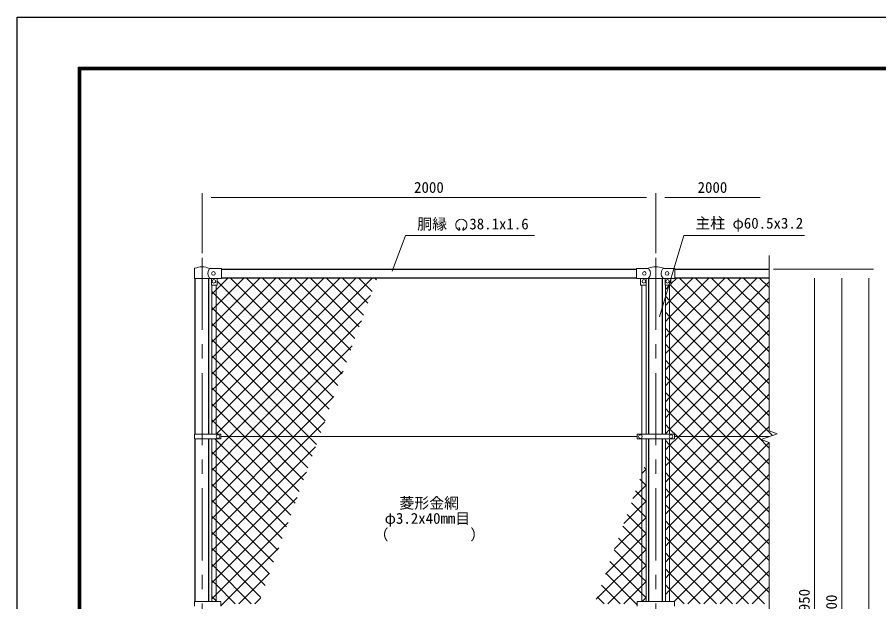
# Model space of a CAD drawing. Units: millimetres, scale not verified. Extents: x -4200 to 4200, y -2970 to 2970.
# Drawn here: x -4200 to -402, y 394 to 2970 of the extents above; entities that cross this region are included whole.
import ezdxf
from ezdxf.enums import TextEntityAlignment as Align

# ---------------------------------------------------------------- set-up
doc = ezdxf.new("R2010")
doc.units = ezdxf.units.MM
doc.header["$LTSCALE"] = 10
doc.linetypes.add('USER1', pattern=[50.8, 31.75, -6.35, 6.35, -6.35])
for name, color, linetype, lineweight in [('0-1_D-BMK', 2, 'USER1', 13), ('0-2_D-STR1', 1, 'Continuous', 25), ('0-3_D-STR-DIM', 7, 'Continuous', 13), ('0-9_D-STR3', 3, 'Continuous', 13), ('0-A_D-STR-TXT', 7, 'Continuous', 13), ('0-B_D-STR2', 7, 'Continuous', 13), ('0-C_D-TTL', 7, 'Continuous', 25)]:
    doc.layers.add(name, color=color, linetype=linetype, lineweight=lineweight)
doc.styles.add('ＭＳ ゴシック', font='')
doc.styles.get('ＭＳ ゴシック').set_extended_font_data('MS Gothic')

msp = doc.modelspace()

# ---------------------------------------------------------------- linework, layer by layer
at = {"layer": '0-1_D-BMK'}
for p, q in [((-3384.97, 1910), (-3384.97, -1540)), ((-1384.97, 1910), (-1384.97, -1540)), ((-3384.97, 1136.53), (-3384.97, 1095.75))]:
    msp.add_line(p, q, dxfattribs=at)
at = {"layer": '0-2_D-STR1'}
for p, q in [((-3297.47, 1860), (-1469.97, 1860)), ((-1299.97, 1860), (-884.97, 1860)), ((-3415.22, 1132.5), (-3415.22, 1818.8)), ((-3354.72, 1132.5), (-3354.72, 1818.8)), ((-3297.47, 1822), (-1469.97, 1822)), ((-1415.22, 1132.3), (-1415.22, 1818.5)), ((-1354.72, 1132.3), (-1354.72, 1818.5)), ((-1299.97, 1822), (-884.97, 1822)), ((-3415.22, 395.5), (-3415.22, 1111.5)), ((-3354.72, 395.5), (-3354.72, 1111.5)), ((-1415.22, 395.3), (-1415.22, 1111.7)), ((-1354.72, 395.3), (-1354.72, 1111.7))]:
    msp.add_line(p, q, dxfattribs=at)
at = {"layer": '0-3_D-STR-DIM'}
for p, q in [((-3384.97, 1930), (-3384.97, 2195)), ((-3344.97, 2175), (-1424.97, 2175)), ((-1384.97, 1930), (-1384.97, 2195)), ((-1384.97, 1930), (-1384.97, 2195)), ((-1344.97, 2175), (-924.97, 2175)), ((-884.97, 1920), (-884.97, 1147.65)), ((-864.97, 1860), (-664.97, 1860)), ((-864.97, 1860), (-544.97, 1860)), ((-864.97, 1860), (-424.97, 1860)), ((-684.97, 1820), (-684.97, -1050)), ((-564.97, 1820), (-564.97, -1100)), ((-444.97, 1820), (-444.97, -1450)), ((-849.74, 1134.83), (-884.97, 1147.65)), ((-920.21, 1109.17), (-849.74, 1134.83)), ((-884.97, 1096.35), (-920.21, 1109.17)), ((-884.97, 1096.35), (-884.97, -326.35))]:
    msp.add_line(p, q, dxfattribs=at)
at = {"layer": '0-9_D-STR3'}
for p, q in [((-3350, 1862.7), (-3299.97, 1862.7)), ((-3299.97, 1819.3), (-3299.97, 1862.7)), ((-1469.97, 1863), (-1420.75, 1863)), ((-1469.97, 1819), (-1469.97, 1863)), ((-1349.2, 1863), (-1299.97, 1863)), ((-1299.97, 1819), (-1299.97, 1863)), ((-3418.47, 1818.8), (-3418.47, 1860.88)), ((-3418.47, 1818.8), (-3351.47, 1818.8)), ((-3351.47, 1818.8), (-3349.97, 1819.3)), ((-3349.97, 1819.3), (-3299.97, 1819.3)), ((-3342.97, 1791.3), (-3342.97, 1819.3)), ((-3342.47, 1789.98), (-3342.47, 1132.5)), ((-3340.97, 1789.3), (-3319.97, 1789.3)), ((-3323.47, 1789.3), (-3323.47, 1132.5)), ((-3317.97, 1791.3), (-3317.97, 1819.3)), ((-1469.97, 1819), (-1419.77, 1819)), ((-1451.97, 1819), (-1451.97, 1790)), ((-1427.97, 1789), (-1450.97, 1789)), ((-1446.47, 1789), (-1446.47, 1132.3)), ((-1427.47, 1789.13), (-1427.47, 1132.3)), ((-1426.97, 1819), (-1426.97, 1790)), ((-1418.77, 1818.5), (-1419.77, 1819)), ((-1418.77, 1818.5), (-1351.17, 1818.5)), ((-1351.17, 1818.5), (-1350.17, 1819)), ((-1350.17, 1819), (-1299.97, 1819)), ((-1342.97, 1819), (-1342.97, 1790)), ((-1342.47, 1789.13), (-1342.47, 1132.3)), ((-1341.97, 1789), (-1318.97, 1789)), ((-1323.47, 1789), (-1323.47, 1132.3)), ((-1317.97, 1819), (-1317.97, 1790)), ((-3417.77, 1132.5), (-3417.77, 1111.5)), ((-3417.77, 1132.5), (-3302.97, 1132.5)), ((-3417.77, 1111.5), (-3302.97, 1111.5)), ((-3342.47, 395.5), (-3342.47, 1111.5)), ((-3323.47, 395.5), (-3323.47, 1111.5)), ((-3302.97, 1132.5), (-3302.97, 1111.5)), ((-1467.47, 1122), (-3302.97, 1122)), ((-1467.47, 1132.3), (-1302.47, 1132.3)), ((-1467.47, 1132.3), (-1467.47, 1111.7)), ((-1467.47, 1111.7), (-1302.47, 1111.7)), ((-1446.47, 1111.7), (-1446.47, 395.3)), ((-1427.47, 1111.7), (-1427.47, 395.3)), ((-1342.47, 1111.7), (-1342.47, 395.3)), ((-1323.47, 1111.7), (-1323.47, 395.3)), ((-1302.47, 1132.3), (-1302.47, 1111.7)), ((-884.97, 1122), (-1302.47, 1122)), ((-3417.77, 395.5), (-3417.77, 374.5)), ((-3417.77, 395.5), (-3302.97, 395.5)), ((-3302.97, 395.5), (-3302.97, 374.5)), ((-1467.47, 395.3), (-1302.47, 395.3)), ((-1467.47, 395.3), (-1467.47, 374.7)), ((-1302.47, 395.3), (-1302.47, 374.7))]:
    msp.add_line(p, q, dxfattribs=at)
for centre in [(-3334.97, 1841), (-1434.97, 1841), (-1334.97, 1841), (-3332.97, 1806), (-1436.97, 1806), (-1332.97, 1806), (-3314.97, 1122), (-1452.47, 1122), (-1317.47, 1122)]:
    msp.add_circle(centre, 8, dxfattribs=at)
for centre, radius, start, end in [((-3415.47, 1860.88), 3, 116.57497, 180), ((-3385.02, 1786.97), 82.93, 67.08235, 112.54718), ((-3350, 1868.7), 6, 242.98608, 270), ((-1420.75, 1871), 8, 270, 296.9114), ((-1384.97, 1787.54), 82.82, 67.15338, 112.84662), ((-1349.2, 1871), 8, 243.0886, 270), ((-3325.87, 1841), 33.56, 145.68676, 221.15827), ((-1437.36, 1841), 28.8, 314.1684, 41.01552), ((-1332.59, 1841), 28.8, 138.98448, 225.8316), ((-3340.97, 1791.3), 2, 180, 270), ((-3319.97, 1791.3), 2, 270, 0), ((-1450.97, 1790), 1, 180, 270), ((-1427.97, 1790), 1, 270, 0), ((-1341.97, 1790), 1, 180, 270), ((-1318.97, 1790), 1, 270, 0)]:
    msp.add_arc(centre, radius, start, end, dxfattribs=at)
at = {"layer": '0-A_D-STR-TXT'}
for p, q in [((-2249.1, 2035.77), (-2253.71, 2043.75)), ((-2235.23, 2035.77), (-2230.62, 2043.75))]:
    msp.add_line(p, q, dxfattribs=at)
for points in [[(-1919.51, 2008), (-2488.21, 2008), (-2546.85, 1851.43)], [(-729.36, 2008), (-1261.02, 2008), (-1368.3, 1650.38)]]:
    msp.add_lwpolyline(points, dxfattribs=at)
for centre, radius, start, end in [((-2242.16, 2054.84), 25, 294.32478, 245.67522), ((-2251.38, 2034.39), 2.63, 245.67522, 30), ((-2232.95, 2034.39), 2.63, 150, 294.32478)]:
    msp.add_arc(centre, radius, start, end, dxfattribs=at)
at = {"layer": '0-B_D-STR2'}
for p, q in [((-3323.47, 1769.21), (-3270.69, 1822)), ((-3323.47, 1698.5), (-3199.98, 1822)), ((-3323.47, 1627.79), (-3129.27, 1822)), ((-3323.47, 1557.08), (-3058.56, 1822)), ((-3323.47, 1486.37), (-2987.85, 1822)), ((-3323.47, 1415.66), (-2917.13, 1822)), ((-3323.47, 1344.95), (-2846.42, 1822)), ((-3323.47, 1274.24), (-2775.71, 1822)), ((-3323.47, 1203.53), (-2705, 1822)), ((-2805.3, 1294.9), (-3317.97, 1807.57)), ((-2786.44, 1346.74), (-3261.69, 1822)), ((-2767.57, 1398.58), (-3190.98, 1822)), ((-2748.7, 1450.43), (-3120.27, 1822)), ((-2729.83, 1502.27), (-3049.56, 1822)), ((-2710.96, 1554.11), (-2978.85, 1822)), ((-2692.09, 1605.95), (-2908.14, 1822)), ((-2673.22, 1657.79), (-2837.43, 1822)), ((-2654.35, 1709.63), (-2766.72, 1822)), ((-2635.48, 1761.48), (-2696.01, 1822)), ((-2616.62, 1813.32), (-2625.3, 1822)), ((-1342.47, 1770.31), (-1323.79, 1789)), ((-1323.47, 1718.6), (-1220.08, 1822)), ((-1323.47, 1647.89), (-1149.37, 1822)), ((-1323.47, 1577.18), (-1078.66, 1822)), ((-1323.47, 1506.47), (-1007.95, 1822)), ((-1323.47, 1435.76), (-937.24, 1822)), ((-1323.47, 1365.05), (-884.97, 1803.55)), ((-884.97, 1354.47), (-1319.51, 1789)), ((-1317.97, 1794.81), (-1290.79, 1822)), ((-884.97, 1425.18), (-1281.79, 1822)), ((-884.97, 1495.89), (-1211.08, 1822)), ((-884.97, 1566.6), (-1140.37, 1822)), ((-884.97, 1637.31), (-1069.66, 1822)), ((-884.97, 1708.02), (-998.95, 1822)), ((-884.97, 1778.73), (-928.24, 1822)), ((-3342.47, 1750.21), (-3323.47, 1769.21)), ((-3323.47, 1742.36), (-3342.47, 1761.36)), ((-2824.17, 1243.06), (-3323.47, 1742.36)), ((-3263.58, 1122), (-2642, 1743.58)), ((-1323.47, 1722.26), (-1342.47, 1741.26)), ((-1342.47, 1699.6), (-1323.47, 1718.6)), ((-1323.47, 1294.34), (-884.97, 1732.84)), ((-884.97, 1283.76), (-1323.47, 1722.26)), ((-3342.47, 1679.5), (-3323.47, 1698.5)), ((-3323.47, 1671.65), (-3342.47, 1690.65)), ((-2843.04, 1191.22), (-3323.47, 1671.65)), ((-1323.47, 1651.55), (-1342.47, 1670.55)), ((-1342.47, 1628.89), (-1323.47, 1647.89)), ((-1323.47, 1223.63), (-884.97, 1662.13)), ((-884.97, 1213.05), (-1323.47, 1651.55)), ((-3342.47, 1608.79), (-3323.47, 1627.79)), ((-3323.47, 1600.94), (-3342.47, 1619.94)), ((-2861.91, 1139.37), (-3323.47, 1600.94)), ((-3192.87, 1122), (-2682.46, 1632.41)), ((-1342.47, 1558.18), (-1323.47, 1577.18)), ((-1323.47, 1152.92), (-884.97, 1591.42)), ((-3342.47, 1538.08), (-3323.47, 1557.08)), ((-3323.47, 1530.23), (-3342.47, 1549.23)), ((-2915.25, 1122), (-3323.47, 1530.23)), ((-3122.16, 1122), (-2722.93, 1521.23)), ((-1323.47, 1510.13), (-1342.47, 1529.13)), ((-1283.68, 1122), (-884.97, 1520.71)), ((-3342.47, 1467.37), (-3323.47, 1486.37)), ((-1342.47, 1487.47), (-1323.47, 1506.47)), ((-935.35, 1122), (-1323.47, 1510.13)), ((-3323.47, 1459.52), (-3342.47, 1478.52)), ((-2985.96, 1122), (-3323.47, 1459.52)), ((-1323.47, 1439.42), (-1342.47, 1458.42)), ((-1212.97, 1122), (-884.97, 1450)), ((-3342.47, 1396.66), (-3323.47, 1415.66)), ((-3323.47, 1388.81), (-3342.47, 1407.81)), ((-3051.45, 1122), (-2763.39, 1410.06)), ((-1342.47, 1416.76), (-1323.47, 1435.76)), ((-1006.06, 1122), (-1323.47, 1439.42)), ((-3056.67, 1122), (-3323.47, 1388.81)), ((-1323.47, 1368.71), (-1342.47, 1387.71)), ((-1076.77, 1122), (-1323.47, 1368.71)), ((-1142.26, 1122), (-884.97, 1379.29)), ((-3342.47, 1325.95), (-3323.47, 1344.95)), ((-3323.47, 1318.1), (-3342.47, 1337.1)), ((-1342.47, 1346.05), (-1323.47, 1365.05)), ((-3127.38, 1122), (-3323.47, 1318.1)), ((-2980.74, 1122), (-2803.86, 1298.88)), ((-1323.47, 1297.99), (-1342.47, 1316.99)), ((-1342.47, 1275.34), (-1323.47, 1294.34)), ((-1147.48, 1122), (-1323.47, 1297.99)), ((-1071.55, 1122), (-884.97, 1308.58)), ((-3342.47, 1255.24), (-3323.47, 1274.24)), ((-3323.47, 1247.38), (-3342.47, 1266.38)), ((-3198.09, 1122), (-3323.47, 1247.38)), ((-1323.47, 1227.28), (-1342.47, 1246.28)), ((-1342.47, 1204.63), (-1323.47, 1223.63)), ((-1218.19, 1122), (-1323.47, 1227.28)), ((-1000.84, 1122), (-884.97, 1237.86)), ((-3342.47, 1184.53), (-3323.47, 1203.53)), ((-3323.47, 1176.67), (-3342.47, 1195.67)), ((-2910.03, 1122), (-2844.32, 1187.71)), ((-3268.8, 1122), (-3323.47, 1176.67)), ((-1323.47, 1156.57), (-1342.47, 1175.57)), ((-1342.47, 1133.92), (-1323.47, 1152.92)), ((-1288.9, 1122), (-1323.47, 1156.57)), ((-930.13, 1122), (-884.97, 1167.15)), ((-3323.47, 1062.11), (-3263.58, 1122)), ((-3323.47, 991.4), (-3192.87, 1122)), ((-3323.47, 920.68), (-3122.16, 1122)), ((-3323.47, 849.97), (-3051.45, 1122)), ((-3323.47, 779.26), (-2980.74, 1122)), ((-3323.47, 708.55), (-2910.03, 1122)), ((-2975.12, 828.32), (-3268.8, 1122)), ((-2956.26, 880.17), (-3198.09, 1122)), ((-2937.39, 932.01), (-3127.38, 1122)), ((-2918.52, 983.85), (-3056.67, 1122)), ((-2899.65, 1035.69), (-2985.96, 1122)), ((-2880.78, 1087.53), (-2915.25, 1122)), ((-1323.47, 1085.86), (-1342.47, 1104.86)), ((-1323.47, 1082.21), (-1283.68, 1122)), ((-1323.47, 1011.5), (-1212.97, 1122)), ((-1323.47, 940.79), (-1142.26, 1122)), ((-1323.47, 870.08), (-1071.55, 1122)), ((-1323.47, 799.36), (-1000.84, 1122)), ((-1323.47, 728.65), (-930.13, 1122)), ((-884.97, 718.07), (-1288.9, 1122)), ((-884.97, 788.78), (-1218.19, 1122)), ((-884.97, 859.49), (-1147.48, 1122)), ((-884.97, 930.21), (-1076.77, 1122)), ((-884.97, 1000.92), (-1006.06, 1122)), ((-884.97, 1071.63), (-935.35, 1122)), ((-3323.47, 637.84), (-2884.78, 1076.53)), ((-1342.47, 1063.21), (-1323.47, 1082.21)), ((-884.97, 647.36), (-1323.47, 1085.86)), ((-3342.47, 1043.11), (-3323.47, 1062.11)), ((-3323.47, 1035.25), (-3342.47, 1054.25)), ((-3012.86, 724.64), (-3323.47, 1035.25)), ((-1323.47, 1015.15), (-1342.47, 1034.15)), ((-1323.47, 587.23), (-884.97, 1025.73)), ((-3342.47, 972.4), (-3323.47, 991.4)), ((-1342.47, 992.5), (-1323.47, 1011.5)), ((-884.97, 576.65), (-1323.47, 1015.15)), ((-3323.47, 964.54), (-3342.47, 983.54)), ((-3323.47, 567.13), (-2925.25, 965.36)), ((-3031.73, 672.8), (-3323.47, 964.54)), ((-1444.95, 960.74), (-1427.47, 978.21)), ((-1427.47, 977.73), (-1435.75, 986)), ((-1323.47, 944.44), (-1342.47, 963.44)), ((-1323.47, 516.52), (-884.97, 955.02)), ((-3342.47, 901.68), (-3323.47, 920.68)), ((-3323.47, 893.83), (-3342.47, 912.83)), ((-1446.47, 926.02), (-1454.62, 934.16)), ((-1427.47, 907.02), (-1446.47, 926.02)), ((-1342.47, 921.79), (-1323.47, 940.79)), ((-884.97, 505.94), (-1323.47, 944.44)), ((-3050.6, 620.96), (-3323.47, 893.83)), ((-1485.41, 849.56), (-1446.47, 888.5)), ((-1446.47, 855.31), (-1473.49, 882.32)), ((-1446.47, 888.5), (-1427.47, 907.5)), ((-1323.47, 873.73), (-1342.47, 892.73)), ((-1323.47, 445.81), (-884.97, 884.31)), ((-884.97, 435.23), (-1323.47, 873.73)), ((-3342.47, 830.97), (-3323.47, 849.97)), ((-3323.47, 823.12), (-3342.47, 842.12)), ((-3323.47, 496.42), (-2965.71, 854.18)), ((-1427.47, 836.31), (-1446.47, 855.31)), ((-1446.47, 817.79), (-1427.47, 836.79)), ((-1342.47, 851.08), (-1323.47, 870.08)), ((-3069.47, 569.12), (-3323.47, 823.12)), ((-1525.87, 738.39), (-1446.47, 817.79)), ((-1446.47, 784.6), (-1492.36, 830.48)), ((-1323.47, 803.02), (-1342.47, 822.02)), ((-1342.47, 780.36), (-1323.47, 799.36)), ((-905.45, 385), (-1323.47, 803.02)), ((-1303.28, 395.3), (-884.97, 813.6)), ((-3342.47, 760.26), (-3323.47, 779.26)), ((-3323.47, 752.41), (-3342.47, 771.41)), ((-1446.47, 713.89), (-1511.22, 778.64)), ((-1427.47, 765.6), (-1446.47, 784.6)), ((-1446.47, 747.08), (-1427.47, 766.08)), ((-3088.34, 517.27), (-3323.47, 752.41)), ((-3323.47, 425.71), (-3006.18, 743.01)), ((-1566.34, 627.21), (-1446.47, 747.08)), ((-1446.47, 643.18), (-1530.09, 726.8)), ((-1323.47, 732.31), (-1342.47, 751.31)), ((-1342.47, 709.65), (-1323.47, 728.65)), ((-976.17, 385), (-1323.47, 732.31)), ((-1242.86, 385), (-884.97, 742.89)), ((-3342.47, 689.55), (-3323.47, 708.55)), ((-3323.47, 681.7), (-3342.47, 700.7)), ((-1427.47, 694.89), (-1446.47, 713.89)), ((-1446.47, 676.36), (-1427.47, 695.36)), ((-3107.21, 465.43), (-3323.47, 681.7)), ((-1606.8, 516.04), (-1446.47, 676.36)), ((-1446.47, 572.47), (-1548.96, 674.95)), ((-1323.47, 661.6), (-1342.47, 680.6)), ((-1046.88, 385), (-1323.47, 661.6)), ((-1172.15, 385), (-884.97, 672.18)), ((-3342.47, 618.84), (-3323.47, 637.84)), ((-3323.47, 610.99), (-3342.47, 629.99)), ((-3126.08, 413.59), (-3323.47, 610.99)), ((-1446.47, 501.76), (-1567.83, 623.11)), ((-1427.47, 624.18), (-1446.47, 643.18)), ((-1446.47, 605.65), (-1427.47, 624.65)), ((-1323.47, 590.89), (-1342.47, 609.89)), ((-1647.27, 404.86), (-1446.47, 605.65)), ((-1446.47, 431.05), (-1586.7, 571.27)), ((-1427.47, 553.47), (-1446.47, 572.47)), ((-1342.47, 568.23), (-1323.47, 587.23)), ((-1117.59, 385), (-1323.47, 590.89)), ((-1101.44, 385), (-884.97, 601.47)), ((-3342.47, 548.13), (-3323.47, 567.13)), ((-3323.47, 540.28), (-3342.47, 559.28)), ((-3168.2, 385), (-3323.47, 540.28)), ((-1596.42, 385), (-1446.47, 534.94)), ((-1446.47, 534.94), (-1427.47, 553.94)), ((-1323.47, 520.18), (-1342.47, 539.18)), ((-3342.47, 477.42), (-3323.47, 496.42)), ((-3222.76, 385), (-3087.11, 520.66)), ((-1427.47, 482.76), (-1446.47, 501.76)), ((-1342.47, 497.52), (-1323.47, 516.52)), ((-1188.3, 385), (-1323.47, 520.18)), ((-1030.73, 385), (-884.97, 530.76)), ((-3323.47, 469.57), (-3342.47, 488.57)), ((-3238.91, 385), (-3323.47, 469.57)), ((-1541.85, 385), (-1624.44, 467.59)), ((-1525.71, 385), (-1446.47, 464.23)), ((-1446.47, 464.23), (-1427.47, 483.23)), ((-1323.47, 449.47), (-1342.47, 468.47)), ((-960.02, 385), (-884.97, 460.05)), ((-3342.47, 406.71), (-3323.47, 425.71)), ((-1427.47, 412.05), (-1446.47, 431.05)), ((-1342.47, 426.81), (-1323.47, 445.81)), ((-1259.01, 385), (-1323.47, 449.47)), ((-3152.05, 385), (-3127.57, 409.48)), ((-1612.56, 385), (-1643.31, 415.74)), ((-1444.7, 395.3), (-1427.47, 412.52)), ((-1340.02, 395.3), (-1342.47, 397.76))]:
    msp.add_line(p, q, dxfattribs=at)
for points in [[(-3323.79, 1132.5), (-3323.47, 1132.82), (-2634.29, 1822)], [(-870.06, 1127.43), (-1323.47, 1580.84), (-1342.47, 1599.84)], [(-2993.99, 776.48), (-3323.47, 1105.96), (-3329.01, 1111.5)], [(-1342.47, 638.94), (-1323.47, 657.94), (-885.04, 1096.37)], [(-3302.97, 375.5), (-3293.47, 385), (-3046.64, 631.83)], [(-1467.47, 381.33), (-1471.14, 385), (-1605.57, 519.43)], [(-3320.12, 395.5), (-3323.47, 398.86), (-3342.47, 417.86)]]:
    msp.add_lwpolyline(points, dxfattribs=at)
at = {"layer": '0-C_D-TTL', "color": 2}
msp.add_lwpolyline([(-4200, 2970), (4200, 2970), (4200, -2970), (-4200, -2970)], close=True, dxfattribs=at)
at = {"layer": '0-C_D-TTL'}
for points in [[(-3930, 2750), (3930, 2750), (3930, -2750), (-3930, -2750)], [(-3927.5, 2747.5), (3927.5, 2747.5), (3927.5, -2747.5), (-3927.5, -2747.5)], [(-3925, 2745), (3925, 2745), (3925, -2745), (-3925, -2745)], [(-3922.5, 2742.5), (3922.5, 2742.5), (3922.5, -2742.5), (-3922.5, -2742.5)], [(-3920, 2740), (3920, 2740), (3920, -2740), (-3920, -2740)]]:
    msp.add_lwpolyline(points, close=True, dxfattribs=at)

# ---------------------------------------------------------------- texts
at = {"layer": '0-3_D-STR-DIM', "style": 'ＭＳ ゴシック'}
for p in [(-2450.22, 2181.75), (-1200.22, 2181.75)]:
    msp.add_text('2000', height=48.09, dxfattribs=at).set_placement(p, align=Align.BOTTOM_LEFT)
for s, p in [('2950', (-691.72, 319.75)), ('3000', (-571.72, 294.87))]:
    msp.add_text(s, height=48.09, rotation=90, dxfattribs=at).set_placement(p, align=Align.BOTTOM_LEFT)
at = {"layer": '0-A_D-STR-TXT', "style": 'ＭＳ ゴシック'}
for s, p in [('胴縁 \u300038.1x1.6', (-2436.27, 2020.59)), ('主柱 φ60.5x3.2', (-1210.1, 2024.01)), ('菱形金網', (-2514.92, 790.9)), ('φ3.2x40mm目', (-2579.9, 723.31)), ('（\u3000\u3000   \u3000\u3000）', (-2628.63, 651.66))]:
    msp.add_text(s, height=48.09, dxfattribs=at).set_placement(p, align=Align.BOTTOM_LEFT)

doc.saveas('drawing.dxf')
